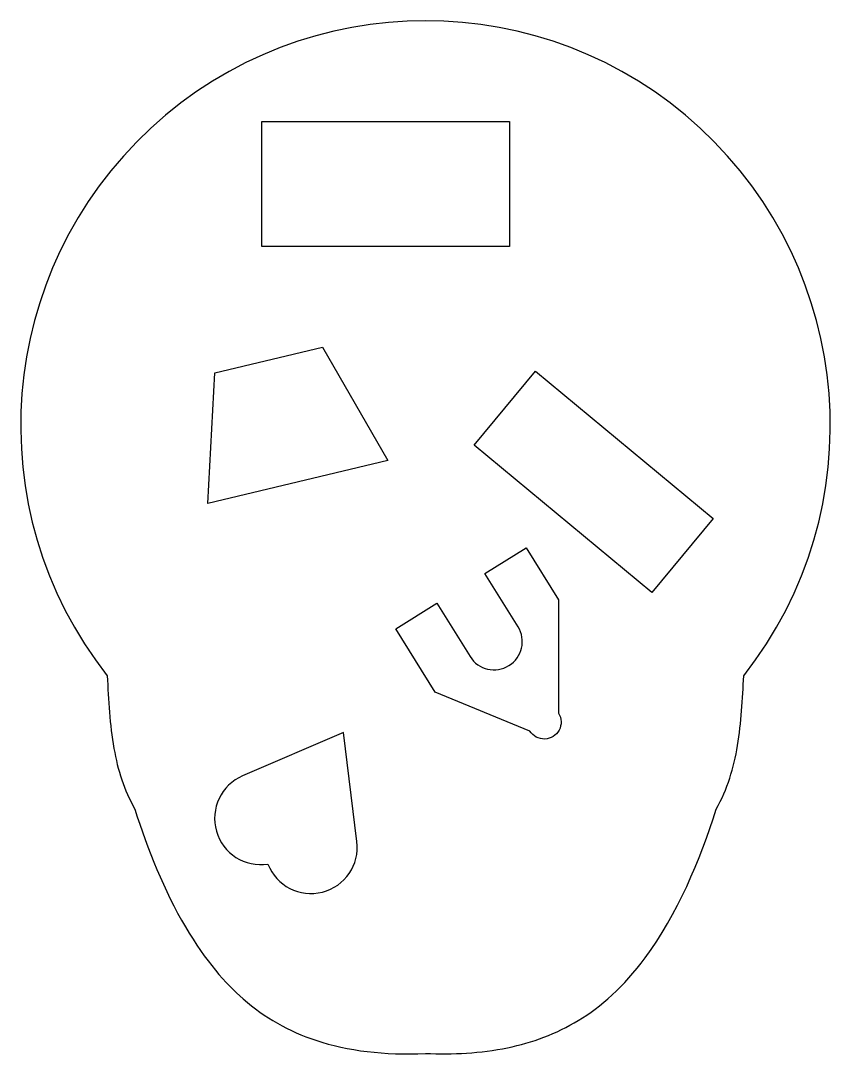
# Model space of a CAD drawing. Header units: millimetres. Extents: x -35 to 35, y -40.4 to 49.
import ezdxf

# ---------------------------------------------------------------- set-up
doc = ezdxf.new("R2010")
doc.units = ezdxf.units.MM
doc.layers.get('0').update_dxf_attribs({"linetype": 'CONTINUOUS'})

msp = doc.modelspace()

# ---------------------------------------------------------------- linework, layer by layer
for points in [[(-14.152, 29.489), (-14.152, 40.277), (7.263, 40.277), (7.263, 29.489)], [(-18.211, 18.563), (-8.911, 20.789), (-3.265, 10.992), (-18.81, 7.272)], [(24.878, 5.954), (19.57, -0.443), (4.209, 12.303), (9.517, 18.701)]]:
    msp.add_lwpolyline(points, close=True)
for points in [[(11.503, -1.067), (11.503, -10.871, -1), (9.027, -12.412), (0.824, -9.044), (-2.579, -3.58), (0.985, -1.36), (3.854, -5.968, 1), (8, -3.386), (5.131, 1.222), (8.695, 3.441)], [(-15.81, -16.282, 0.881247), (-13.623, -23.911, 0.881247), (-5.928, -21.966), (-7.08, -12.536)]]:
    msp.add_lwpolyline(points, format="xyb", close=True)
msp.add_arc((0, 14), 35, -38.15198, 218.15198)
for points, knots in [([(-27.523, -7.621), (-27.397, -9.745), (-27.307, -11.846), (-26.606, -15.776), (-26.064, -17.507), (-25.13, -19.157)], [-1.200619, -1.200619, -1.200619, -1.200619, -0.568904, -0.568904, 0, 0, 0, 0]), ([(25.13, -19.157), (26.109, -17.427), (26.656, -15.609), (27.315, -11.668), (27.402, -9.654), (27.523, -7.621)], [-1.212846, -1.212846, -1.212846, -1.212846, -0.610932, -0.610932, 0, 0, 0, 0]), ([(-25.13, -19.157), (-24.04, -22.639), (-22.607, -26.202), (-19.001, -32.32), (-17.276, -34.236), (-13.892, -37.19), (-11.821, -38.364), (-6.707, -40.065), (-3.568, -40.44), (0, -40.278)], [-3.486544, -3.486544, -3.486544, -3.486544, -2.71125, -2.71125, -1.974133, -1.974133, -1.0715, -1.0715, 0, 0, 0, 0]), ([(0, -40.278), (2.355, -40.385), (4.77, -40.26), (9.25, -39.335), (11.304, -38.582), (15.174, -36.24), (17.124, -34.538), (21.764, -28.274), (23.746, -23.578), (25.13, -19.157)], [-4.22162, -4.22162, -4.22162, -4.22162, -3.247191, -3.247191, -2.334878, -2.334878, -1.389691, -1.389691, 0, 0, 0, 0])]:
    msp.add_open_spline(points, degree=3, knots=knots)

doc.saveas('drawing.dxf')
